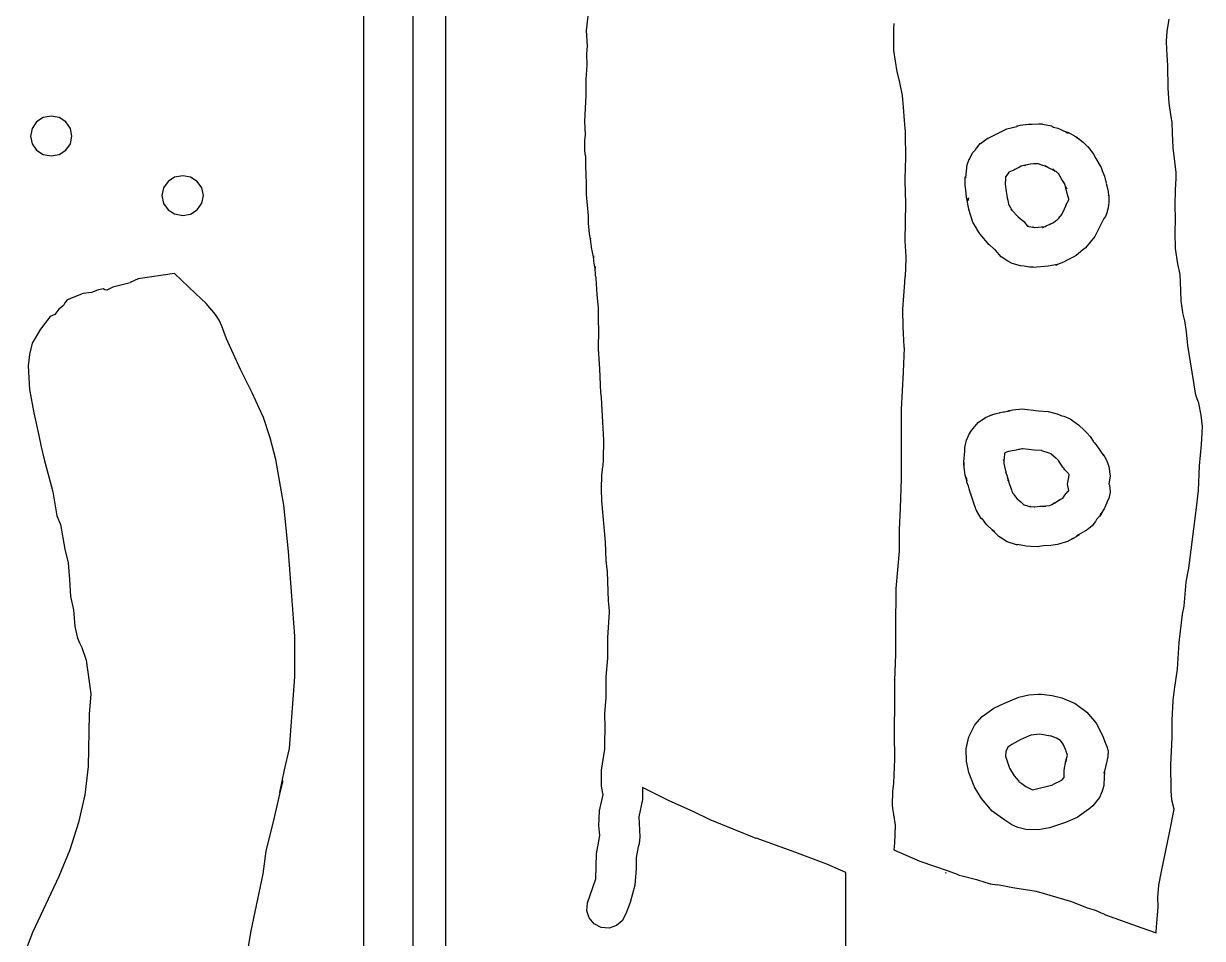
# Model space of a CAD drawing. Extents: x -67 to 553, y 0 to 8091.
# Drawn here: x 268.7 to 410.8, y 3000.7 to 3110.9 of the extents above; entities that cross this region are included whole.
import ezdxf

# ---------------------------------------------------------------- set-up
doc = ezdxf.new("R2010")
doc.units = 0

msp = doc.modelspace()

# ---------------------------------------------------------------- linework, layer by layer
at = {"layer": 'Calque_1'}
for p, q in [((315.583, 3650.57), (315.583, 2554.02)), ((319.583, 2554.02), (319.583, 3650.57)), ((309.643, 3358.27), (309.643, 2562.61)), ((336.554, 3110.08), (336.718223, 3111.807564)), ((373.552, 3110.26), (373.519007, 3107.66682)), ((373.564, 3110.91), (373.552094, 3110.264682)), ((406.529, 3109.96), (406.776015, 3111.43029)), ((336.635, 3108.18), (336.553985, 3110.08526)), ((406.474, 3107.74), (406.45495, 3108.80706)), ((406.455, 3108.81), (406.529004, 3109.95564)), ((336.581, 3107.27), (336.635001, 3108.178049)), ((373.519, 3107.67), (373.922092, 3105.11677)), ((406.61, 3105.88), (406.473078, 3107.7461)), ((336.599, 3105.89), (336.581008, 3107.2743)), ((336.475, 3104.2), (336.59901, 3105.88486)), ((373.922, 3105.12), (374.270988, 3103.820531)), ((406.623, 3103.13), (406.610035, 3105.87849)), ((336.474946, 3103.369441), (336.475, 3103.44)), ((336.485, 3103.18), (336.474946, 3103.369441)), ((336.475, 3104.2), (336.475, 3104.2)), ((336.475, 3104.2), (336.475, 3104.2)), ((336.475, 3104.2), (336.475, 3104.2)), ((336.475, 3104.2), (336.475, 3104.2)), ((336.475, 3104.2), (336.475, 3104.2)), ((336.475, 3103.44), (336.475, 3104.19512)), ((336.485, 3102.26), (336.485, 3103.174928)), ((374.270988, 3103.820531), (374.577213, 3102.2379)), ((406.754, 3101.34), (406.623693, 3103.1344)), ((336.349, 3099.15), (336.48489, 3102.2562)), ((374.577, 3102.24), (374.577, 3102.24)), ((374.577, 3102.24), (374.577, 3102.22)), ((374.577, 3102.22), (374.704106, 3100.85105)), ((374.704, 3100.85), (374.83219, 3099.24081)), ((407.004, 3099.69), (406.753413, 3101.33729)), ((270.255, 3099.06), (269.714176, 3098.280506)), ((271.065253, 3099.587206), (270.25584, 3099.066474)), ((272.02, 3099.77), (271.065253, 3099.587206)), ((272.974561, 3099.580732), (272.01979, 3099.763526)), ((273.784, 3099.06), (272.974561, 3099.580732)), ((274.325079, 3098.279392), (273.784222, 3099.05889)), ((336.414, 3097.49), (336.348992, 3099.15634)), ((374.832, 3099.24), (374.908994, 3098.277712)), ((390.242, 3098.8), (391.023287, 3098.842069)), ((391.016, 3098.84), (391.488281, 3098.811954)), ((391.023, 3098.85), (391.016121, 3098.844708)), ((407.141, 3099.03), (407.004105, 3099.684843)), ((407.151, 3097.74), (407.140946, 3099.0309)), ((269.714176, 3098.280506), (269.524248, 3097.36111)), ((274.515, 3097.36), (274.325079, 3098.279392)), ((336.34226, 3096.821239), (336.414025, 3097.48574)), ((374.909, 3098.28), (374.933077, 3097.969644)), ((374.933, 3097.97), (374.943054, 3097.88401)), ((374.943054, 3097.88401), (374.943, 3097.85)), ((374.943, 3097.85), (374.943, 3097.81)), ((374.943, 3097.81), (374.943, 3097.572404)), ((374.943, 3097.57), (374.973, 3094.777293)), ((384.951, 3097.12), (385.674899, 3097.448877)), ((385.675, 3097.45), (386.473406, 3097.861956)), ((386.474, 3097.86), (386.448865, 3097.841479)), ((386.448865, 3097.841479), (386.474, 3097.86)), ((386.474, 3097.86), (387.202688, 3098.216922)), ((387.202, 3098.22), (387.202, 3098.22)), ((387.202, 3098.22), (387.202, 3098.22)), ((387.203, 3098.22), (388.41529, 3098.529033)), ((388.416, 3098.53), (388.809303, 3098.662821)), ((388.416, 3098.53), (388.438, 3098.53)), ((388.438, 3098.53), (388.416, 3098.53)), ((388.809, 3098.66), (388.809, 3098.66)), ((388.81, 3098.66), (389.795516, 3098.809159)), ((389.795516, 3098.809159), (390.2415, 3098.799964)), ((390.241, 3098.8), (390.241, 3098.8)), ((391.488, 3098.81), (392.5603, 3098.579019)), ((392.56, 3098.58), (392.819397, 3098.444269)), ((392.82, 3098.44), (393.333718, 3098.308734)), ((393.333718, 3098.308734), (394.32331, 3097.860563)), ((394.325, 3097.86), (394.310977, 3097.878521)), ((394.311, 3097.88), (394.550464, 3097.831052)), ((394.323, 3097.87), (394.488391, 3097.753848)), ((394.598169, 3097.695827), (394.324699, 3097.865094)), ((394.325, 3097.86), (394.325, 3097.86)), ((394.325, 3097.86), (394.325, 3097.86)), ((394.488, 3097.75), (394.598169, 3097.695827)), ((394.550464, 3097.831052), (395.3497, 3097.386024)), ((407.225, 3095.95), (407.150996, 3097.7399)), ((269.525, 3097.36), (269.714928, 3096.440608)), ((269.714928, 3096.440608), (270.255752, 3095.66111)), ((273.784, 3095.66), (274.324857, 3096.439494)), ((274.324857, 3096.439494), (274.514778, 3097.35889)), ((336.341, 3095.59), (336.34226, 3096.821239)), ((383.425, 3095.72), (384.036398, 3096.483322)), ((384.036, 3096.48), (384.500502, 3096.837981)), ((384.501, 3096.84), (384.951691, 3097.124691)), ((395.349, 3097.39), (395.694201, 3097.151346)), ((395.695, 3097.15), (395.578739, 3097.21522)), ((395.578739, 3097.21522), (395.820598, 3097.039933)), ((395.82, 3097.04), (395.694402, 3097.150067)), ((395.695, 3097.15), (396.009801, 3096.93754)), ((396.009, 3096.94), (396.009, 3096.94)), ((396.01, 3096.94), (396.453415, 3096.58493)), ((396.453, 3096.58), (396.552986, 3096.462261)), ((396.553, 3096.46), (396.453993, 3096.577739)), ((396.454, 3096.58), (396.978007, 3096.074646)), ((396.978, 3096.08), (397.625891, 3095.181771)), ((270.255, 3095.66), (271.064412, 3095.139367)), ((271.064412, 3095.139367), (272.01916, 3094.956474)), ((272.02, 3094.96), (272.974775, 3095.142794)), ((272.974775, 3095.142794), (273.78421, 3095.663526)), ((336.428, 3094.96), (336.340979, 3095.593412)), ((336.438, 3094.95), (336.427946, 3094.963229)), ((336.474, 3093.76), (336.438017, 3094.94427)), ((374.973, 3094.777293), (374.922098, 3092.18521)), ((382.652, 3094.55), (383.117818, 3095.39326)), ((383.117818, 3095.39326), (383.425006, 3095.71364)), ((397.625891, 3095.181771), (397.916397, 3094.64966)), ((397.917, 3094.65), (398.547501, 3093.56415)), ((407.449, 3094.29), (407.225295, 3095.95185)), ((336.529, 3091.63), (336.473993, 3093.7591)), ((382.24, 3092.38), (382.416689, 3093.87331)), ((382.417, 3093.88), (382.652214, 3094.557068)), ((388.032, 3093.23), (387.437694, 3093.020715)), ((388.173, 3093.34), (388.032506, 3093.234696)), ((388.033, 3093.23), (388.033, 3093.23)), ((388.033, 3093.23), (388.033, 3093.23)), ((388.736, 3093.62), (388.173708, 3093.333192)), ((388.938, 3093.73), (388.735488, 3093.622579)), ((389.465, 3093.84), (388.937898, 3093.727288)), ((389.849, 3093.92), (389.339896, 3093.796208)), ((389.339896, 3093.796208), (389.465513, 3093.84089)), ((390.011, 3093.99), (389.848811, 3093.92306)), ((390.064017, 3094.011167), (390.010995, 3093.99)), ((390.42, 3094), (390.011801, 3093.986771)), ((390.012, 3093.99), (390.064017, 3094.011167)), ((390.839, 3094.03), (390.419901, 3094.006188)), ((390.844, 3094.03), (390.838708, 3094.024708)), ((391.419, 3093.86), (390.844405, 3094.031185)), ((391.919, 3093.7), (391.419309, 3093.861131)), ((391.871, 3093.75), (391.769218, 3093.801627)), ((391.769218, 3093.801627), (391.918995, 3093.701052)), ((391.919, 3093.7), (391.871005, 3093.748948)), ((392.144, 3093.57), (391.918602, 3093.702291)), ((393.036, 3093.14), (392.144593, 3093.568889)), ((392.763, 3093.36), (392.745369, 3093.357354)), ((392.745369, 3093.357354), (393.035891, 3093.145159)), ((393.036, 3093.14), (392.762606, 3093.354312)), ((398.547, 3093.56), (398.730912, 3093.077401)), ((407.595, 3092.97), (407.448712, 3094.29556)), ((286.099146, 3091.876278), (285.564601, 3091.112634)), ((286.892023, 3092.391179), (286.099146, 3091.876278)), ((287.863, 3092.58), (286.892023, 3092.391179)), ((288.817584, 3092.400732), (287.86281, 3092.583526)), ((289.627, 3091.88), (288.817584, 3092.400732)), ((290.168105, 3091.099392), (289.627275, 3091.87889)), ((374.922, 3092.18), (374.922, 3091.93)), ((374.922, 3091.93), (374.986003, 3089.2802)), ((382.165, 3091.42), (382.182618, 3092.363438)), ((382.182618, 3092.363438), (382.224475, 3092.489181)), ((382.224475, 3092.489181), (382.239983, 3092.381759)), ((387.032, 3092.18), (386.994006, 3091.56802)), ((387.045, 3092.45), (387.032035, 3092.176157)), ((387.308, 3092.81), (387.045004, 3092.451755)), ((387.438, 3093.02), (387.30891, 3092.808598)), ((387.309, 3092.81), (387.309, 3092.81)), ((393.036002, 3093.137096), (393.036, 3093.14)), ((393.104, 3093.09), (393.036002, 3093.137096)), ((393.232, 3093.01), (393.103413, 3093.094931)), ((393.356, 3092.9), (393.232493, 3093.012712)), ((393.421, 3092.84), (393.355992, 3092.900854)), ((393.833, 3092.14), (393.4207, 3092.837705)), ((394.139, 3091.65), (393.83301, 3092.141066)), ((398.731, 3093.08), (398.699991, 3093.137944)), ((398.7, 3093.14), (398.731009, 3093.082056)), ((398.731, 3093.08), (398.949598, 3092.529667)), ((398.95, 3092.53), (399.180002, 3091.679366)), ((407.506, 3090.88), (407.618607, 3092.2426)), ((407.618, 3092.24), (407.594981, 3092.962047)), ((285.564601, 3091.112634), (285.36862, 3090.17759)), ((290.358, 3090.18), (290.168105, 3091.099392)), ((336.529, 3091.17), (336.529, 3091.630904)), ((336.551, 3090.34), (336.52904, 3091.17767)), ((336.783, 3087.73), (336.551014, 3090.33032)), ((382.24, 3090.86), (382.165017, 3091.422768)), ((382.25, 3090.88), (382.239946, 3090.858833)), ((382.24, 3090.86), (382.250054, 3090.883813)), ((382.344, 3089.99), (382.240098, 3090.860478)), ((382.25, 3090.88), (382.25, 3090.88)), ((386.994, 3091.57), (387.114412, 3090.681795)), ((387.115, 3090.68), (387.177997, 3090.183378)), ((387.115, 3090.68), (387.115, 3090.68)), ((394.174, 3091.6), (394.112246, 3091.730671)), ((394.112246, 3091.730671), (394.138996, 3091.6508)), ((394.209, 3091.46), (394.138991, 3091.649441)), ((394.139, 3091.65), (394.174004, 3091.598142)), ((394.174004, 3091.598142), (394.174, 3091.59)), ((394.28, 3091.27), (394.209012, 3091.452562)), ((394.485, 3090.45), (394.279789, 3091.278939)), ((394.409, 3090.99), (394.279804, 3091.277866)), ((394.28, 3091.27), (394.409196, 3090.982134)), ((394.678, 3089.77), (394.484696, 3090.443893)), ((399.168, 3091.66), (399.377788, 3090.897207)), ((399.18, 3091.68), (399.168094, 3091.666771)), ((399.377, 3090.9), (399.461005, 3090.259709)), ((407.481, 3089.01), (407.506135, 3090.87663)), ((285.369, 3090.18), (285.565015, 3089.244846)), ((285.565015, 3089.244846), (286.099571, 3088.481215)), ((289.627, 3088.48), (290.167834, 3089.259397)), ((290.167834, 3089.259397), (290.357752, 3090.17889)), ((374.986, 3089.28), (374.920992, 3084.7252)), ((382.419, 3089.65), (382.343991, 3089.981787)), ((382.478, 3089.14), (382.418998, 3089.657789)), ((382.419, 3089.71), (382.419, 3089.65)), ((382.419, 3089.65), (382.419, 3089.707944)), ((382.602, 3088.53), (382.478016, 3089.134308)), ((382.577, 3089.92), (382.489823, 3089.563739)), ((382.489823, 3089.563739), (382.506012, 3089.58054)), ((382.506, 3089.58), (382.582994, 3089.93216)), ((382.587, 3089.93), (382.576946, 3089.916771)), ((382.583, 3089.93), (382.587, 3089.93)), ((382.587, 3089.93), (382.587, 3089.93)), ((387.178, 3090.18), (387.242003, 3089.895838)), ((387.242, 3089.9), (387.306003, 3089.622452)), ((387.306, 3089.62), (387.381988, 3089.140311)), ((387.382, 3089.14), (387.595492, 3088.804244)), ((387.382, 3089.14), (387.382, 3089.14)), ((387.382, 3089.14), (387.382, 3089.14)), ((394.127, 3088.6), (394.363114, 3089.019099)), ((394.363, 3089.02), (394.301987, 3089.009417)), ((394.302, 3089.01), (394.661595, 3089.672516)), ((394.662, 3089.67), (394.67814, 3089.7716)), ((394.678, 3089.77), (394.678, 3089.77)), ((399.436, 3089.09), (399.423131, 3088.701096)), ((399.449376, 3089.013959), (399.435998, 3089.088802)), ((399.443, 3090.17), (399.443, 3090.19)), ((399.443, 3090.19), (399.443, 3090.17)), ((399.443, 3090.17), (399.443, 3090.17)), ((399.443, 3090.17), (399.443, 3090.17)), ((399.495, 3089.36), (399.449376, 3089.013959)), ((399.461, 3090.26), (399.481108, 3090.208142)), ((399.481, 3090.21), (399.493965, 3089.362805)), ((399.494, 3089.36), (399.494, 3089.36)), ((407.522, 3087.34), (407.48099, 3089.01851)), ((286.099571, 3088.481215), (286.892437, 3087.966374)), ((286.892437, 3087.966374), (287.86338, 3087.77759)), ((287.863, 3087.78), (288.817747, 3087.962794)), ((288.817747, 3087.962794), (289.62716, 3088.483526)), ((336.779706, 3086.84303), (336.783093, 3087.73153)), ((382.602094, 3088.544769), (382.602, 3088.53)), ((382.612148, 3088.504817), (382.602094, 3088.544769)), ((382.624054, 3088.476771), (382.612148, 3088.504817)), ((382.614, 3088.49), (382.624054, 3088.476771)), ((383.098, 3086.98), (382.614316, 3088.49897)), ((387.596, 3088.81), (387.8187, 3088.441171)), ((387.818, 3088.44), (387.718993, 3088.559327)), ((387.719, 3088.56), (387.818007, 3088.440673)), ((387.818, 3088.44), (388.544016, 3087.611061)), ((388.544, 3087.61), (389.226677, 3087.059932)), ((393.285, 3087.31), (393.477193, 3087.472983)), ((393.477, 3087.47), (393.844704, 3087.909207)), ((393.844704, 3087.909207), (394.126604, 3088.59527)), ((399.086408, 3087.646923), (398.902887, 3087.416372)), ((399.261, 3088.09), (399.086408, 3087.646923)), ((399.423131, 3088.701096), (399.26082, 3088.09411)), ((336.888, 3085.59), (336.779706, 3086.84303)), ((383.53, 3086.26), (383.097989, 3086.978607)), ((383.098, 3086.98), (383.098, 3086.98)), ((383.57882, 3086.127209), (383.5297, 3086.256226)), ((383.986, 3085.54), (383.57882, 3086.127209)), ((389.227, 3087.06), (389.667319, 3086.516547)), ((389.227, 3087.06), (389.227, 3087.06)), ((389.668, 3086.51), (390.302602, 3086.391731)), ((389.673, 3086.5), (389.69205, 3086.476187)), ((389.673, 3086.5), (389.673, 3086.497354)), ((389.793, 3086.48), (389.6737, 3086.506458)), ((389.692, 3086.48), (389.7927, 3086.48)), ((389.972, 3086.43), (389.985, 3086.43)), ((389.985, 3086.43), (389.972, 3086.43)), ((389.972, 3086.43), (389.972, 3086.43)), ((389.985, 3086.43), (389.975, 3086.43)), ((389.975, 3086.43), (389.985, 3086.43)), ((389.985, 3086.43), (389.985, 3086.43)), ((390.302, 3086.4), (390.312, 3086.4)), ((390.312, 3086.4), (390.492313, 3086.347877)), ((390.493, 3086.34), (390.526, 3086.34)), ((390.526, 3086.34), (391.8128, 3086.458269)), ((391.501, 3086.32), (391.527987, 3086.330583)), ((391.529003, 3086.329044), (391.502015, 3086.318461)), ((391.528, 3086.33), (391.656693, 3086.382123)), ((391.592, 3086.36), (391.529003, 3086.329044)), ((391.657, 3086.39), (391.591992, 3086.368833)), ((391.592, 3086.36), (391.592, 3086.36)), ((391.656693, 3086.382123), (391.657, 3086.39)), ((391.657, 3086.39), (391.657, 3086.39)), ((391.812, 3086.46), (391.944794, 3086.527204)), ((391.945, 3086.53), (391.945, 3086.53)), ((391.945, 3086.53), (391.945, 3086.53)), ((391.946, 3086.53), (392.401407, 3086.731149)), ((392.348, 3086.69), (392.742282, 3086.885262)), ((392.401407, 3086.731149), (392.348616, 3086.690602)), ((392.743, 3086.88), (392.878414, 3086.968106)), ((392.835468, 3086.949164), (393.043285, 3087.132719)), ((392.878, 3086.97), (392.835468, 3086.949164)), ((393.043, 3087.14), (393.284908, 3087.314625)), ((398.51, 3086.71), (397.795308, 3085.23892)), ((398.523, 3086.72), (398.510035, 3086.709417)), ((398.903, 3087.42), (398.523218, 3086.718061)), ((407.487, 3085.74), (407.522004, 3087.33835)), ((337.027, 3084.97), (336.887512, 3085.591241)), ((337.045, 3084.55), (336.997765, 3085.046887)), ((336.997765, 3085.046887), (337.027008, 3084.967512)), ((374.921, 3084.72), (375.029505, 3082.80389)), ((385.085, 3084.27), (383.9864, 3085.53656)), ((397.795, 3085.24), (396.68449, 3083.89962)), ((407.508, 3083.82), (407.487098, 3085.73505)), ((337.134, 3084.08), (337.044994, 3084.557308)), ((337.149, 3083.94), (337.133919, 3084.076525)), ((337.362, 3082.82), (337.149593, 3083.93998)), ((385.657, 3083.74), (385.085395, 3084.276045)), ((385.79, 3083.64), (385.656227, 3083.742129)), ((385.821, 3083.59), (385.789991, 3083.634185)), ((386.504005, 3082.796388), (385.8213, 3083.59583)), ((396.083, 3083.39), (395.544124, 3082.962698)), ((396.172, 3083.47), (396.082994, 3083.387979)), ((396.325, 3083.59), (396.171489, 3083.472525)), ((396.63, 3083.85), (396.325597, 3083.592296)), ((396.685, 3083.9), (396.63002, 3083.850788)), ((407.796, 3081.96), (407.508107, 3083.82557)), ((337.385, 3082.67), (337.361981, 3082.824781)), ((337.385, 3082.91), (337.385, 3082.686957)), ((337.385, 3082.69), (337.385, 3082.7)), ((337.385, 3082.7), (337.385, 3082.67)), ((337.402, 3082.29), (337.385067, 3082.90886)), ((337.491, 3081.8), (337.401994, 3082.293447)), ((337.580071, 3081.388165), (337.490986, 3081.799658)), ((375.03, 3082.57), (374.9225, 3080.44249)), ((375.03, 3082.81), (375.03, 3082.79)), ((375.03, 3082.79), (375.03, 3082.78)), ((375.03, 3082.78), (375.03, 3082.78)), ((375.03, 3082.78), (375.03, 3082.64)), ((375.03, 3082.64), (375.03, 3082.57)), ((387.305, 3082.27), (386.504005, 3082.796388)), ((387.838, 3082), (387.305818, 3082.268287)), ((387.306, 3082.27), (387.306, 3082.27)), ((388.856, 3081.73), (387.83738, 3081.998287)), ((393.308, 3081.9), (392.1954, 3081.66849)), ((393.832, 3082.08), (393.091532, 3081.794184)), ((393.091532, 3081.794184), (393.308523, 3081.904052)), ((394.186, 3082.26), (393.831988, 3082.084052)), ((394.186, 3082.26), (394.186, 3082.26)), ((394.244, 3082.27), (394.186003, 3082.251479)), ((395.198, 3082.75), (394.244602, 3082.270046)), ((395.544, 3082.96), (395.197687, 3082.751773)), ((408.097, 3080.67), (407.795799, 3081.95825)), ((286.868, 3080.8), (282.49571, 3080.141188)), ((286.867, 3080.8), (286.867, 3080.8)), ((289.427604, 3078.391695), (286.86703, 3080.79262)), ((337.562, 3081.35), (337.536878, 3081.688236)), ((337.536878, 3081.688236), (337.562, 3081.57225)), ((337.562, 3081.57), (337.580071, 3081.388165)), ((337.619, 3080.71), (337.562009, 3081.343941)), ((337.639, 3080.56), (337.618892, 3080.707902)), ((337.676, 3080.38), (337.638985, 3080.566002)), ((337.686, 3080.35), (337.675946, 3080.376987)), ((374.922, 3080.43), (374.855987, 3079.737586)), ((374.922, 3080.45), (374.922, 3080.43)), ((389.272, 3081.68), (388.856499, 3081.724979)), ((389.946, 3081.55), (389.272213, 3081.681233)), ((390.357, 3081.54), (389.9456, 3081.553229)), ((392.196, 3081.67), (390.35739, 3081.537709)), ((408.163, 3078.75), (408.097013, 3080.66452)), ((278.285, 3078.95), (277.582471, 3078.769786)), ((278.48202, 3078.828806), (278.285518, 3078.947108)), ((279.459, 3079.16), (278.716395, 3078.804136)), ((281.52, 3079.69), (279.45969, 3079.160305)), ((282.495, 3080.14), (281.519297, 3079.692855)), ((337.704, 3080.18), (337.686008, 3080.353037)), ((337.825, 3078.27), (337.704112, 3080.1832)), ((374.856, 3079.73), (374.616208, 3076.50262)), ((273.938, 3077.64), (273.673834, 3077.26502)), ((275.849, 3078.37), (273.93802, 3077.641603)), ((276.885, 3078.49), (275.8494, 3078.368027)), ((277.582471, 3078.769786), (276.88459, 3078.48698)), ((278.717, 3078.8), (278.48202, 3078.828806)), ((290.678416, 3077.166689), (289.427604, 3078.391695)), ((337.995, 3076.62), (337.824476, 3078.26465)), ((408.213, 3077.5), (408.162994, 3078.74963)), ((272.942, 3076.49), (272.446013, 3075.856059)), ((273.493, 3076.92), (272.942085, 3076.489523)), ((273.673834, 3077.26502), (273.492495, 3076.926155)), ((291.831, 3075.86), (290.678416, 3077.166689)), ((337.973, 3075.14), (337.99496, 3076.61902)), ((374.616, 3076.51), (374.616, 3076.42)), ((374.616, 3076.42), (374.67149, 3074.349966)), ((408.402, 3076.08), (408.212903, 3077.50769)), ((271.887, 3075.63), (270.727, 3074.083712)), ((272.446, 3075.86), (271.887307, 3075.634046)), ((292.255297, 3075.183006), (291.8315, 3075.8619)), ((292.565567, 3074.440362), (292.255297, 3075.183006)), ((337.973, 3075.13), (337.973, 3075.14)), ((337.973, 3075.1), (337.973, 3075.13)), ((338.01, 3074.02), (337.973011, 3075.09818)), ((408.668, 3075.11), (408.402306, 3076.071759)), ((408.863, 3073.76), (408.667182, 3075.11255)), ((270.727, 3074.083712), (269.74139, 3072.39256)), ((293.126, 3072.92), (292.565567, 3074.440362)), ((338, 3071.72), (338.010054, 3074.02425)), ((374.67149, 3074.349966), (374.800996, 3071.9422)), ((409.03, 3072.13), (408.863101, 3073.76221)), ((269.742, 3072.4), (269.397583, 3071.051226)), ((294.828, 3069.22), (293.12628, 3072.92522)), ((374.801, 3071.94), (374.811054, 3071.839988)), ((409.76, 3067.4), (409.030307, 3072.12942)), ((269.397583, 3071.051226), (269.24697, 3069.665025)), ((338.137, 3069.32), (338.000105, 3071.72083)), ((374.811, 3071.83), (374.683788, 3068.96351)), ((374.811054, 3071.839988), (374.811, 3071.83)), ((374.811, 3071.83), (374.811, 3071.83)), ((269.24697, 3069.665025), (269.393719, 3066.831946)), ((296.243012, 3066.398257), (294.82712, 3069.21345)), ((338.257, 3066.44), (338.13762, 3069.31893)), ((374.684, 3068.9), (374.441219, 3064.39786)), ((374.684, 3068.96), (374.684, 3068.91)), ((374.684, 3068.91), (374.684, 3068.9)), ((269.393719, 3066.831946), (269.915381, 3064.003969)), ((297.55, 3063.54), (296.243012, 3066.398257)), ((338.34, 3065.87), (338.257, 3066.438324)), ((409.941, 3066.36), (409.760105, 3067.39769)), ((410.021, 3066.01), (409.94099, 3066.364541)), ((338.515, 3062.88), (338.33929, 3065.87217)), ((410.217, 3065.51), (410.021209, 3066.003976)), ((410.227, 3065.5), (410.216946, 3065.510583)), ((410.321, 3065.16), (410.226994, 3065.49946)), ((410.613, 3063.73), (410.320503, 3065.16192)), ((269.915381, 3064.003969), (270.545089, 3061.2843)), ((298.397972, 3061.011191), (297.55028, 3063.547)), ((374.441, 3064.39), (374.441, 3056.04505)), ((383.754, 3062.85), (384.619575, 3063.451397)), ((384.619575, 3063.451397), (385.1746, 3063.674176)), ((385.174, 3063.67), (385.735683, 3063.895954)), ((385.174, 3063.67), (385.299598, 3063.710217)), ((385.3, 3063.71), (385.174402, 3063.669783)), ((385.736, 3063.9), (385.736, 3063.9)), ((385.736, 3063.9), (385.736, 3063.9)), ((385.737, 3063.9), (386.309611, 3064.006362)), ((386.31, 3064), (386.412288, 3064.029104)), ((386.412, 3064.03), (386.766515, 3064.109904)), ((386.766, 3064.11), (386.928798, 3064.131167)), ((386.929, 3064.13), (387.307301, 3064.197998)), ((387.307, 3064.2), (387.352984, 3064.210583)), ((387.307016, 3064.199417), (387.421713, 3064.229315)), ((387.353, 3064.21), (387.307016, 3064.199417)), ((387.421713, 3064.229315), (387.459707, 3064.242544)), ((387.423074, 3064.238809), (387.539004, 3064.263812)), ((387.46, 3064.24), (387.423074, 3064.238809)), ((387.539, 3064.27), (387.539, 3064.27)), ((387.539, 3064.27), (387.539, 3064.27)), ((387.54, 3064.27), (387.599002, 3064.280583)), ((387.599, 3064.28), (387.912716, 3064.350908)), ((387.913, 3064.35), (389.04158, 3064.47991)), ((389.041, 3064.48), (389.035708, 3064.469417)), ((389.036, 3064.47), (391.01, 3064.263361)), ((391.01, 3064.26), (392.1929, 3064.162104)), ((392.193, 3064.16), (393.261784, 3063.884073)), ((392.193, 3064.16), (392.193, 3064.16)), ((393.261784, 3063.884073), (393.82701, 3063.659144)), ((393.828, 3063.66), (394.061481, 3063.610523)), ((394.061481, 3063.610523), (394.820186, 3063.264184)), ((410.77, 3062.36), (410.613393, 3063.73477)), ((338.617, 3060.7), (338.515691, 3062.87593)), ((382.94, 3061.88), (383.75391, 3062.845728)), ((394.82, 3063.27), (395.821974, 3062.558932)), ((395.821974, 3062.558932), (396.52169, 3061.91295)), ((396.521, 3061.91), (396.782514, 3061.648592)), ((410.648, 3060.18), (410.768914, 3062.33609)), ((410.769, 3062.34), (410.769, 3062.36)), ((410.769, 3062.34), (410.769, 3062.34)), ((270.545, 3061.28), (270.787834, 3059.895206)), ((299.079389, 3058.366236), (298.397972, 3061.011191)), ((338.594, 3058.35), (338.617019, 3060.7077)), ((382.146587, 3059.847794), (382.330317, 3060.69889)), ((382.33, 3060.7), (382.638431, 3061.43058)), ((382.638431, 3061.43058), (382.939282, 3061.87978)), ((396.783, 3061.65), (396.666689, 3061.748954)), ((396.667, 3061.75), (396.783311, 3061.651046)), ((396.783, 3061.65), (397.250201, 3061.150732)), ((397.25, 3061.15), (397.25, 3061.15)), ((397.251, 3061.15), (397.600382, 3060.593053)), ((397.6, 3060.59), (397.655007, 3060.532056)), ((397.652, 3060.51), (397.652, 3060.51)), ((397.652, 3060.51), (397.652, 3060.51)), ((397.652, 3060.51), (397.652, 3060.51)), ((397.652, 3060.51), (397.652, 3060.51)), ((397.652, 3060.51), (397.652, 3060.51)), ((397.655, 3060.53), (397.738, 3060.431046)), ((270.787834, 3059.895206), (271.121712, 3058.55665)), ((382.006, 3058.09), (382.120194, 3059.39757)), ((382.12, 3059.39), (382.146587, 3059.847794)), ((386.908, 3059.16), (386.898, 3059.16)), ((386.898, 3059.16), (386.908, 3059.16)), ((386.908, 3059.16), (386.908, 3059.04)), ((387.14, 3059.27), (386.90849, 3059.158875)), ((387.404, 3059.33), (387.139893, 3059.278935)), ((387.62, 3059.39), (387.403518, 3059.328088)), ((387.848, 3059.42), (387.620088, 3059.385075)), ((388.304, 3059.51), (387.848203, 3059.426921)), ((388.621, 3059.58), (388.304188, 3059.509092)), ((388.622386, 3059.575183), (388.621, 3059.579417)), ((388.704, 3059.59), (388.622386, 3059.575183)), ((389.014, 3059.66), (388.704517, 3059.589886)), ((389.095, 3059.66), (389.014, 3059.66)), ((389.127, 3059.66), (389.095, 3059.66)), ((389.131, 3059.68), (389.126502, 3059.656187)), ((390.502, 3059.51), (389.13149, 3059.678539)), ((391.432, 3059.45), (390.501303, 3059.514029)), ((392.279, 3059.14), (391.432017, 3059.443741)), ((392.503, 3059.06), (392.278792, 3059.140962)), ((393.16, 3058.51), (392.503702, 3059.064566)), ((397.738, 3060.44), (397.881695, 3060.245531)), ((397.882, 3060.24), (397.929995, 3060.17015)), ((397.93, 3060.17), (398.05872, 3060.042206)), ((398.058, 3060.04), (398.864687, 3058.87583)), ((410.408, 3057.6), (410.647712, 3060.1863)), ((410.648, 3060.18), (410.648, 3060.18)), ((271.121, 3058.56), (272.22169, 3054.50447)), ((300.039749, 3052.871429), (299.079389, 3058.366236)), ((338.55, 3057.62), (338.594, 3058.340724)), ((382.006, 3058.04), (382.006, 3058.09)), ((382.006, 3058.04), (382.029885, 3057.676199)), ((382.035, 3057.78), (382.006002, 3058.032148)), ((382.043, 3057.41), (382.006011, 3058.03521)), ((382.029885, 3057.676199), (382.034998, 3057.787852)), ((386.805018, 3058.390106), (386.804919, 3058.219417)), ((386.805, 3058.22), (386.820081, 3058.230583)), ((386.82, 3058.23), (386.805018, 3058.390106)), ((386.908, 3059.04), (386.82, 3058.232228)), ((386.82, 3058.23), (386.831906, 3058.010396)), ((386.832, 3058.01), (386.832, 3057.999417)), ((386.832, 3057.999417), (386.832, 3057.99)), ((386.833, 3057.99), (386.84914, 3057.902158)), ((386.849, 3057.9), (386.900991, 3057.537257)), ((386.908, 3059.04), (386.908, 3059.04)), ((393.16362, 3058.488606), (393.159387, 3058.510831)), ((393.454, 3058.21), (393.16362, 3058.488606)), ((393.464, 3058.2), (393.453946, 3058.210583)), ((393.464, 3058.2), (393.489929, 3058.176187)), ((393.489929, 3058.176187), (393.464, 3058.2)), ((393.542, 3058.06), (393.464001, 3058.194673)), ((393.946, 3057.47), (393.5414, 3058.059226)), ((393.542, 3058.06), (393.542, 3058.06)), ((393.542, 3058.06), (393.542, 3058.06)), ((393.542, 3058.06), (393.542, 3058.06)), ((398.866, 3058.88), (398.81561, 3059.033557)), ((398.81561, 3059.033557), (399.112009, 3058.452698)), ((398.865, 3058.88), (398.865, 3058.88)), ((399.112, 3058.45), (399.149994, 3058.353956)), ((399.112, 3058.45), (399.112, 3058.45)), ((399.15, 3058.36), (399.201991, 3058.303908)), ((399.202, 3058.3), (399.481109, 3057.529534)), ((338.339, 3054.87), (338.400992, 3056.44665)), ((338.401, 3056.45), (338.522999, 3057.52791)), ((338.523, 3057.52), (338.549988, 3057.621335)), ((382.092, 3057.12), (382.042999, 3057.414216)), ((382.176, 3056.48), (382.073686, 3057.147014)), ((382.074, 3057.15), (382.091992, 3057.117986)), ((382.359, 3055.8), (382.176623, 3056.484741)), ((386.901, 3057.54), (387.063798, 3056.866107)), ((387.064, 3056.87), (387.088077, 3056.738767)), ((387.064, 3056.87), (387.064, 3056.87)), ((387.088, 3056.74), (387.083446, 3056.819375)), ((387.083446, 3056.819375), (387.204284, 3056.49235)), ((387.204, 3056.49), (387.365316, 3055.926703)), ((394.085, 3057.32), (393.946491, 3057.472929)), ((394.204, 3057.15), (394.084594, 3057.325154)), ((394.313, 3057.01), (394.204495, 3057.144408)), ((394.618, 3056.69), (394.313095, 3057.014114)), ((394.494, 3055.41), (394.652697, 3056.267249)), ((394.651, 3056.61), (394.618007, 3056.681967)), ((394.703, 3056.52), (394.651009, 3056.616044)), ((394.653, 3056.27), (394.704012, 3056.518973)), ((394.704, 3056.52), (394.704, 3056.52)), ((394.704, 3056.52), (394.704, 3056.52)), ((394.704, 3056.52), (394.704, 3056.52)), ((394.704, 3056.52), (394.704, 3056.52)), ((399.481, 3057.53), (399.643189, 3056.38118)), ((399.643, 3056.38), (399.498802, 3055.441524)), ((399.643, 3056.38), (399.643, 3056.38)), ((410.298, 3054.64), (410.408093, 3057.60015)), ((338.386, 3053.39), (338.33901, 3054.86743)), ((374.441, 3056.05), (374.331383, 3052.51676)), ((382.34, 3056), (382.286888, 3056.200091)), ((382.286888, 3056.200091), (382.35905, 3055.798917)), ((382.359, 3055.8), (382.33995, 3056.001083)), ((382.392, 3055.66), (382.35898, 3055.7997)), ((382.392, 3055.66), (382.392, 3055.66)), ((382.568, 3055.18), (382.392317, 3055.654926)), ((382.654, 3054.84), (382.567984, 3055.180518)), ((382.81479, 3054.289362), (382.654221, 3054.837843)), ((387.366, 3055.92), (387.303631, 3056.082785)), ((387.303631, 3056.082785), (387.314009, 3055.995142)), ((387.314, 3056), (387.369612, 3055.828583)), ((387.369612, 3055.828583), (387.365991, 3055.924858)), ((387.366, 3055.92), (387.482205, 3055.509367)), ((387.482, 3055.51), (387.738884, 3054.740328)), ((394.665, 3054.65), (394.494397, 3055.410676)), ((399.499, 3055.44), (399.551996, 3055.305592)), ((399.552, 3055.31), (399.637011, 3054.428409)), ((399.552, 3055.31), (399.552, 3055.31)), ((272.222, 3054.5), (272.710896, 3051.60917)), ((338.838, 3048.43), (338.385907, 3053.39199)), ((382.833, 3054.31), (382.81479, 3054.289362)), ((383.346, 3052.74), (382.832894, 3054.31268)), ((387.739, 3054.74), (387.811019, 3054.551881)), ((387.811, 3054.56), (387.884977, 3054.395694)), ((387.885, 3054.39), (387.897965, 3054.356133)), ((387.898, 3054.36), (388.020502, 3054.184846)), ((388.02, 3054.18), (388.249393, 3053.897161)), ((388.02, 3054.18), (388.02, 3054.18)), ((388.249, 3053.9), (388.249, 3053.9)), ((388.25, 3053.9), (388.449998, 3053.653938)), ((388.45, 3053.65), (388.87119, 3053.286992)), ((392.935, 3053.14), (393.473982, 3053.464643)), ((393.38301, 3053.417083), (393.608302, 3053.535881)), ((393.474, 3053.47), (393.38301, 3053.417083)), ((393.608, 3053.53), (393.473698, 3053.463854)), ((393.474, 3053.47), (393.945804, 3053.732202)), ((393.946, 3053.73), (394.191401, 3054.087452)), ((394.191, 3054.09), (394.333716, 3054.276002)), ((394.191, 3054.09), (394.191, 3054.09)), ((394.334, 3054.27), (394.561885, 3054.52056)), ((394.562, 3054.52), (394.572054, 3054.530583)), ((394.572054, 3054.530583), (394.572, 3054.53)), ((394.573, 3054.53), (394.664995, 3054.648004)), ((399.481, 3053.69), (399.291797, 3053.31535)), ((399.637, 3054.43), (399.480393, 3053.69737)), ((410, 3052.25), (410.297709, 3054.63945)), ((300.624054, 3047.307657), (300.039749, 3052.871429)), ((374.332, 3052.52), (374.205397, 3049.95222)), ((383.41, 3052.57), (383.345997, 3052.747271)), ((383.475, 3052.41), (383.409992, 3052.567956)), ((383.526, 3052.31), (383.475015, 3052.409219)), ((383.518979, 3052.310698), (383.526129, 3052.312815)), ((383.551, 3052.23), (383.518979, 3052.310698)), ((383.551, 3052.23), (383.551, 3052.23)), ((384.101525, 3051.290905), (383.551086, 3052.22657)), ((388.871, 3053.29), (389.289517, 3052.898682)), ((389.29, 3052.9), (389.686398, 3052.795754)), ((389.686, 3052.79), (390.059591, 3052.69184)), ((390.06, 3052.7), (390.023, 3052.7)), ((390.023, 3052.7), (390.06, 3052.7)), ((390.06, 3052.7), (390.472908, 3052.676187)), ((390.472, 3052.67), (390.472, 3052.67)), ((390.472, 3052.67), (390.472, 3052.67)), ((390.472, 3052.67), (390.472, 3052.67)), ((390.472, 3052.67), (390.472, 3052.67)), ((390.472, 3052.67), (390.472, 3052.67)), ((390.472, 3052.67), (390.472, 3052.67)), ((390.472, 3052.67), (390.472, 3052.67)), ((390.472, 3052.67), (390.472, 3052.67)), ((390.472, 3052.67), (390.472, 3052.67)), ((390.472, 3052.67), (390.472, 3052.67)), ((390.472, 3052.67), (390.472, 3052.67)), ((390.472, 3052.67), (390.472, 3052.67)), ((390.472, 3052.67), (390.472, 3052.67)), ((390.472, 3052.67), (390.472, 3052.67)), ((390.472, 3052.67), (390.472, 3052.67)), ((390.48, 3052.67), (390.552998, 3052.67)), ((390.553, 3052.67), (391.184004, 3052.749904)), ((391.184, 3052.75), (391.907978, 3052.776458)), ((391.184, 3052.75), (391.184, 3052.75)), ((391.908, 3052.78), (392.320908, 3052.851967)), ((392.321, 3052.85), (392.528195, 3052.915087)), ((392.528, 3052.92), (392.60801, 3052.964979)), ((392.608, 3052.96), (392.608, 3052.96)), ((392.609, 3052.96), (392.935099, 3053.142298)), ((392.935, 3053.14), (393.044987, 3053.182069)), ((393.045, 3053.19), (392.935013, 3053.147931)), ((398.943, 3052.45), (398.585892, 3051.889084)), ((399.236, 3053.16), (398.942525, 3052.454093)), ((399.252, 3053.22), (399.23586, 3053.163115)), ((399.252, 3053.21), (399.252, 3053.22)), ((399.252001, 3053.219988), (399.252, 3053.21)), ((399.291, 3053.32), (399.252001, 3053.219988)), ((399.291, 3053.32), (399.291, 3053.32)), ((409.116, 3045.27), (410.000686, 3052.25049)), ((272.711, 3051.61), (273.129517, 3050.56066)), ((273.13, 3050.56), (273.668982, 3047.589)), ((384.231029, 3051.186076), (384.101525, 3051.290905)), ((384.18, 3051.3), (384.231029, 3051.186076)), ((384.562, 3050.82), (384.180101, 3051.294926)), ((384.794, 3050.52), (384.462077, 3050.919024)), ((384.462077, 3050.919024), (384.562014, 3050.828504)), ((384.562, 3050.82), (384.573113, 3050.806771)), ((384.574, 3050.81), (384.562094, 3050.823229)), ((384.573113, 3050.806771), (384.574, 3050.81)), ((397.872, 3050.92), (397.468484, 3050.401285)), ((398.006, 3051.15), (397.871618, 3050.925634)), ((398.345, 3051.54), (398.00599, 3051.14974)), ((398.586, 3051.89), (398.345203, 3051.533607)), ((398.439, 3051.72), (398.585791, 3051.89145)), ((398.586, 3051.89), (398.439209, 3051.71855)), ((374.205, 3049.95), (374.229077, 3048.7697)), ((385.423, 3049.91), (384.794589, 3050.514572)), ((385.72, 3049.67), (385.422397, 3049.915004)), ((385.423, 3049.91), (385.720603, 3049.664996)), ((385.883, 3049.46), (385.423102, 3049.906087)), ((386.236, 3049.1), (385.882993, 3049.462214)), ((395.916827, 3049.309038), (395.541996, 3049.082952)), ((395.841, 3049.29), (395.615708, 3049.171202)), ((395.616, 3049.17), (395.916827, 3049.309038)), ((396.881, 3049.9), (395.84129, 3049.286167)), ((397.468484, 3050.401285), (396.881375, 3049.89686)), ((338.906, 3046.22), (338.838002, 3048.43377)), ((374.229, 3048.77), (374.218946, 3047.33755)), ((387.222, 3048.48), (386.235502, 3049.104416)), ((388.342045, 3048.099134), (387.22251, 3048.47967)), ((388.541109, 3048.099862), (388.342045, 3048.099134)), ((389.51, 3047.92), (388.47029, 3048.145689)), ((388.471, 3048.15), (388.541109, 3048.099862)), ((390.102, 3047.88), (389.510313, 3047.919158)), ((390.91, 3047.87), (390.101805, 3047.880583)), ((391.634, 3047.97), (390.910498, 3047.877131)), ((391.634, 3047.97), (391.634, 3047.97)), ((392.49, 3048.01), (391.634312, 3047.970048)), ((393.295, 3048.14), (392.490377, 3048.003475)), ((394.612, 3048.56), (393.29422, 3048.138255)), ((394.613, 3048.56), (394.613, 3048.56)), ((394.613, 3048.56), (394.613, 3048.56)), ((395.254, 3048.91), (394.613206, 3048.56128)), ((395.254, 3048.91), (395.049901, 3048.818983)), ((395.05, 3048.82), (395.254099, 3048.911017)), ((395.542, 3049.08), (395.254187, 3048.913048)), ((273.669, 3047.59), (274.063308, 3045.92498)), ((301.025, 3041.92), (300.624054, 3047.307657)), ((374.219, 3047.34), (373.829402, 3042.84368)), ((274.063, 3045.93), (274.218155, 3043.908022)), ((339.062, 3044.86), (338.905393, 3046.21758)), ((339.196, 3041.37), (339.062095, 3044.85932)), ((408.985, 3044.48), (409.115201, 3045.271632)), ((274.218155, 3043.908022), (274.359598, 3041.88426)), ((408.573, 3040.72), (408.808691, 3043.60766)), ((408.809, 3043.61), (408.985212, 3044.476774)), ((373.83, 3042.84), (373.767982, 3037.9984)), ((274.359, 3041.88), (274.704704, 3040.25414)), ((301.398, 3037.09), (301.024912, 3041.91097)), ((339.253, 3040.56), (339.196009, 3041.365655)), ((408.359, 3039.74), (408.573392, 3040.72372)), ((274.705, 3040.25), (274.876106, 3038.24869)), ((339.095, 3036.93), (339.299099, 3039.9907)), ((339.289, 3040.07), (339.25299, 3040.567945)), ((339.299, 3039.99), (339.288946, 3040.068052)), ((407.969873, 3036.326536), (408.359223, 3039.73595)), ((274.876, 3038.25), (275.176536, 3036.847168)), ((373.768, 3038), (373.768, 3037.62)), ((275.176536, 3036.847168), (275.420061, 3036.306472)), ((301.366809, 3032.207093), (301.397905, 3037.09788)), ((339.105, 3034.43), (339.094946, 3036.92502)), ((373.768, 3037.62), (373.778054, 3036.55664)), ((373.768, 3037.62), (373.768, 3037.62)), ((373.778, 3036.56), (373.778, 3034.90371)), ((407.751, 3033.11), (407.969873, 3036.326536)), ((275.420061, 3036.306472), (275.725776, 3035.72584)), ((275.725776, 3035.72584), (276.21288, 3034.2032)), ((373.778, 3034.9), (373.778, 3034.89)), ((276.213, 3034.21), (276.794315, 3030.13436)), ((338.898, 3032.21), (339.104719, 3034.43276)), ((373.778, 3034.88), (373.642613, 3031.80422)), ((373.778, 3034.89), (373.778, 3034.88)), ((301.015, 3027.33), (301.366809, 3032.207093)), ((338.898, 3030.71), (338.898, 3032.21363)), ((407.419, 3030.68), (407.750787, 3033.11416)), ((338.917, 3029.74), (338.89795, 3030.686678)), ((338.898, 3030.69), (338.898, 3030.7)), ((373.642, 3031.78), (373.647813, 3031.818051)), ((373.642, 3031.8), (373.642, 3031.78)), ((373.647813, 3031.818051), (373.650797, 3031.557156)), ((373.650797, 3031.557156), (373.652054, 3030.6886)), ((373.652, 3030.69), (373.662054, 3029.44963)), ((407.245, 3029.4), (407.418593, 3030.6737)), ((276.794, 3030.13), (276.602786, 3027.70483)), ((338.735, 3027.77), (338.916901, 3029.66336)), ((338.917, 3029.66), (338.917, 3029.74)), ((373.662, 3029.44), (373.597997, 3025.36119)), ((373.662, 3029.45), (373.662, 3029.44)), ((386.853, 3028.99), (388.63121, 3029.745384)), ((388.631, 3029.74), (389.850628, 3030.024493)), ((389.850628, 3030.024493), (391.01529, 3030.099833)), ((391.013, 3030.11), (391.356217, 3030.099417)), ((391.015, 3030.1), (391.013, 3030.1)), ((391.356, 3030.1), (392.662697, 3029.951172)), ((392.662697, 3029.951172), (393.8308, 3029.665819)), ((393.831, 3029.66), (395.443978, 3028.963518)), ((407.112, 3026.97), (407.231406, 3029.29992)), ((407.231, 3029.3), (407.245023, 3029.401335)), ((407.231, 3029.3), (407.231, 3029.3)), ((384.223, 3027.42), (385.628504, 3028.408878)), ((385.628504, 3028.408878), (386.8528, 3028.99295)), ((395.443978, 3028.963518), (396.84058, 3027.91957)), ((396.841, 3027.92), (397.9681, 3026.591)), ((276.603, 3027.7), (276.466607, 3021.38414)), ((300.734, 3023.55), (301.015199, 3027.33063)), ((338.771, 3026.05), (338.735017, 3027.76609)), ((382.625121, 3024.968753), (383.341414, 3026.39298)), ((383.341, 3026.39), (384.222591, 3027.4179)), ((397.968, 3026.59), (398.772597, 3025.03769)), ((407.112, 3026.96), (407.112, 3026.97)), ((407.112, 3026.97), (407.112, 3026.97)), ((407.125, 3024.94), (407.112035, 3026.95374)), ((338.726, 3024.24), (338.771006, 3026.05504)), ((373.598, 3025.36), (373.65298, 3022.28951)), ((382.309534, 3023.502978), (382.625121, 3024.968753)), ((390.082, 3025.17), (388.87428, 3024.63713)), ((391.181, 3025.3), (390.08182, 3025.169296)), ((391.182, 3025.3), (391.18, 3025.3)), ((392.475, 3025.06), (391.18212, 3025.301829)), ((393.196989, 3024.818308), (392.47569, 3025.06402)), ((398.772, 3025.04), (399.025206, 3024.372722)), ((300.123, 3020.98), (300.734293, 3023.54407)), ((338.738, 3023.48), (338.726094, 3024.231151)), ((387.313, 3023.7), (387.088374, 3023.200819)), ((387.781939, 3024.047764), (387.31291, 3023.69782)), ((388.874, 3024.64), (387.781939, 3024.047764)), ((393.654913, 3024.529036), (393.196989, 3024.818308)), ((393.976303, 3024.076252), (393.654913, 3024.529036)), ((394.288, 3023.34), (393.976303, 3024.076252)), ((399.026, 3024.37), (399.197503, 3023.89719)), ((399.197, 3023.9), (399.276004, 3023.659759)), ((399.276, 3023.66), (399.328996, 3023.462621)), ((407.039, 3023.19), (407.124989, 3024.91905)), ((407.125, 3024.93), (407.125, 3024.94)), ((407.125, 3024.92), (407.125, 3024.93)), ((338.342, 3020.95), (338.738901, 3023.48682)), ((373.653, 3022.28), (373.614001, 3021.325385)), ((373.653, 3022.29), (373.653, 3022.28)), ((373.653, 3022.28), (373.653, 3022.28)), ((382.325782, 3022.048958), (382.309534, 3023.502978)), ((387.088374, 3023.200819), (387.050166, 3022.62973)), ((387.050166, 3022.62973), (387.531096, 3021.20366)), ((394.502, 3022.77), (394.287503, 3023.334356)), ((394.299, 3021.95), (394.380994, 3022.221198)), ((394.381, 3022.22), (394.326999, 3022.064425)), ((394.327, 3022.06), (394.502207, 3022.769876)), ((399.368, 3022.54), (398.966495, 3020.82365)), ((399.329, 3023.46), (399.410994, 3023.319771)), ((399.411, 3023.32), (399.368005, 3022.540803)), ((399.411, 3023.32), (399.411, 3023.32)), ((406.962, 3021.64), (407.038994, 3023.19601)), ((276.467, 3021.39), (276.073373, 3017.977887)), ((299.554431, 3018.270984), (300.12291, 3020.97807)), ((338.357, 3019.02), (338.341919, 3020.95225)), ((373.614, 3021.32), (373.536001, 3019.37505)), ((382.605, 3020.66), (382.325782, 3022.048958)), ((387.531, 3021.2), (388.092108, 3020.246806)), ((394.107, 3020.93), (394.326604, 3022.05659)), ((394.12, 3020.15), (394.107035, 3020.93343)), ((394.327, 3022.06), (394.299007, 3021.944377)), ((398.967, 3020.83), (398.885006, 3020.558802)), ((407, 3018.49), (406.962006, 3021.63351)), ((298.801, 3014.74), (299.87938, 3019.449586)), ((299.923499, 3019.67385), (299.801889, 3019.194035)), ((299.87938, 3019.449586), (299.923499, 3019.67385)), ((373.536, 3019.36), (373.414001, 3018.35538)), ((373.536, 3019.38), (373.536, 3019.38)), ((373.536, 3019.38), (373.536, 3019.36)), ((383.267, 3019), (382.604484, 3020.65894)), ((388.092108, 3020.246806), (388.63532, 3019.60218)), ((388.635, 3019.6), (389.015011, 3019.339518)), ((389.015011, 3019.339518), (389.502118, 3018.988549)), ((392.749, 3019.2), (393.82128, 3019.760651)), ((393.821, 3019.76), (394.110401, 3020.053158)), ((394.11, 3020.05), (394.120054, 3020.147896)), ((398.921, 3020.13), (398.869499, 3019.09743)), ((398.885, 3020.56), (398.950954, 3020.670629)), ((398.950954, 3020.670629), (398.920983, 3020.132963)), ((276.073373, 3017.977887), (275.309898, 3014.626597)), ((299.801889, 3019.194035), (299.554431, 3018.270984)), ((338.099, 3016.05), (338.537176, 3018.02141)), ((338.484123, 3018.142932), (338.356713, 3019.012186)), ((338.537, 3018.02), (338.484123, 3018.142932)), ((346.429552, 3017.281542), (343.28282, 3018.86851)), ((343.283, 3018.87), (343.297023, 3017.39918)), ((373.414, 3018.36), (373.379022, 3016.79314)), ((384.136255, 3017.513242), (383.26701, 3018.99656)), ((389.502, 3018.99), (390.294691, 3018.583336)), ((390.295, 3018.58), (392.74861, 3019.196478)), ((398.705817, 3018.423425), (398.36191, 3017.67017)), ((398.869499, 3019.09743), (398.705817, 3018.423425)), ((407.077, 3017.34), (407.000006, 3018.49543)), ((343.297, 3017.4), (342.845304, 3015.33361)), ((349.453, 3015.92), (346.429552, 3017.281542)), ((373.379, 3016.79), (373.379, 3016.78)), ((373.379, 3016.78), (373.402019, 3016.309042)), ((385.439, 3016.02), (384.136255, 3017.513242)), ((397.568005, 3016.642459), (397.09592, 3016.24892)), ((398.362, 3017.67), (397.568005, 3016.642459)), ((407.349, 3016.26), (407.077194, 3017.34003)), ((338.028585, 3014.23461), (338.099011, 3016.05613)), ((342.845, 3015.34), (342.953479, 3012.92621)), ((351.434, 3014.97), (349.45331, 3015.92832)), ((373.402, 3016.31), (373.555412, 3015.620563)), ((373.555412, 3015.620563), (373.731088, 3014.31478)), ((386.949, 3014.93), (385.43961, 3016.02511)), ((385.44, 3016.02), (385.44, 3016.02)), ((395.69138, 3015.253415), (394.2843, 3014.65271)), ((397.096, 3016.25), (395.69138, 3015.253415)), ((406.849, 3013.6), (407.324403, 3016.04131)), ((407.325, 3016.04), (407.349077, 3016.256958)), ((275.309898, 3014.626597), (274.246725, 3011.345159)), ((297.944, 3011.19), (298.801302, 3014.74679)), ((338.141, 3013.11), (338.028585, 3014.23461)), ((356.966, 3012.73), (351.43352, 3014.9607)), ((373.731, 3014.31), (373.651017, 3012.151)), ((387.800645, 3014.357124), (386.9492, 3014.92548)), ((388.508191, 3014.042895), (387.800645, 3014.357124)), ((389.486, 3013.81), (388.508191, 3014.042895)), ((391.031, 3013.76), (389.48639, 3013.813181)), ((392.346, 3013.98), (391.03081, 3013.752988)), ((394.284, 3014.65), (392.34609, 3013.983515)), ((405.844, 3008.73), (406.8496, 3013.60362)), ((337.728, 3010.88), (338.091802, 3012.83024)), ((338.092, 3012.83), (338.141001, 3013.109664)), ((342.954, 3012.92), (342.863063, 3012.053029)), ((361.335342, 3011.18195), (356.96681, 3012.73287)), ((274.246725, 3011.345159), (272.954, 3008.1426)), ((297.575, 3008.47), (297.943379, 3011.18859)), ((337.64, 3007.86), (337.728, 3010.87519)), ((342.762, 3011.72), (342.508291, 3010.44048)), ((342.863063, 3012.053029), (342.761807, 3011.7143)), ((365.513, 3009.61), (361.335342, 3011.18195)), ((373.651, 3012.14), (373.556994, 3011.348103)), ((373.557, 3011.35), (376.70718, 3009.9739)), ((373.651, 3012.15), (373.651, 3012.15)), ((373.651, 3012.15), (373.651, 3012.14)), ((342.508, 3010.44), (342.513364, 3009.092314)), ((367.802, 3008.61), (365.51219, 3009.609859)), ((376.708, 3009.98), (380.1434, 3008.82933)), ((272.954, 3008.14), (269.76091, 3001.37964)), ((296.137, 3001.57), (297.5757, 3008.46821)), ((342.513364, 3009.092314), (342.377719, 3007.09514)), ((367.803, 2562.59), (367.803, 3008.61)), ((379.818985, 3008.559417), (379.871982, 3008.572646)), ((379.851, 3008.57), (379.818985, 3008.559417)), ((379.873, 3008.57), (379.851, 3008.57)), ((379.871982, 3008.572646), (379.873, 3008.57)), ((380.143, 3008.82), (381.22671, 3008.428682)), ((381.227, 3008.43), (381.451313, 3008.303)), ((381.451, 3008.31), (381.809589, 3008.200463)), ((381.81, 3008.2), (383.5499, 3007.762115)), ((405.507, 3007.09), (405.843417, 3008.72512)), ((336.654, 3004.96), (337.639386, 3007.86221)), ((342.378, 3007.09), (341.798239, 3005.007365)), ((383.549, 3007.76), (384.541689, 3007.452025)), ((384.542, 3007.45), (385.085605, 3007.290523)), ((385.085605, 3007.290523), (385.235739, 3007.246403)), ((385.235739, 3007.246403), (385.195705, 3007.250504)), ((385.196, 3007.25), (386.077114, 3007.1484)), ((386.077, 3007.15), (387.30998, 3006.921929)), ((387.31, 3006.92), (387.473301, 3006.868936)), ((387.473, 3006.87), (388.169594, 3006.775015)), ((388.17, 3006.78), (390.71719, 3006.36778)), ((405.408902, 3005.61616), (405.506997, 3007.09578)), ((390.717, 3006.36), (394.99682, 3005.1281)), ((394.997, 3005.13), (396.8599, 3004.344982)), ((405.449, 3004.46), (405.408902, 3005.61616)), ((336.582182, 3004.011896), (336.65482, 3004.96201)), ((336.869522, 3003.138006), (336.582182, 3004.011896)), ((341.273, 3003.65), (340.837301, 3002.802482)), ((341.798239, 3005.007365), (341.27368, 3003.65121)), ((396.86, 3004.35), (397.715291, 3004.12775)), ((397.715, 3004.12), (397.715, 3004.12)), ((397.716, 3004.12), (397.974894, 3004.019723)), ((397.974, 3004.02), (398.138809, 3003.948033)), ((398.139, 3003.95), (398.561195, 3003.763469)), ((398.561, 3003.77), (398.969304, 3003.587967)), ((405.245, 3002.07), (405.449099, 3004.45654)), ((337.463557, 3002.435616), (336.869522, 3003.138006)), ((338.311, 3002), (337.463557, 3002.435616)), ((340.837301, 3002.802482), (340.134763, 3002.208419)), ((398.97, 3003.58), (399.094486, 3003.524173)), ((399.094, 3003.53), (403.45761, 3001.96684)), ((269.761, 3001.38), (268.68669, 2998.5524)), ((295.707, 2999.22), (296.137, 3001.57241)), ((339.260696, 3001.921141), (338.31041, 3001.99398)), ((340.134763, 3002.208419), (339.260696, 3001.921141)), ((403.458, 3001.96), (405.18657, 3001.345109)), ((405.186, 3001.35), (405.245002, 3002.069137))]:
    msp.add_line(p, q, dxfattribs=at)

doc.saveas('drawing.dxf')
